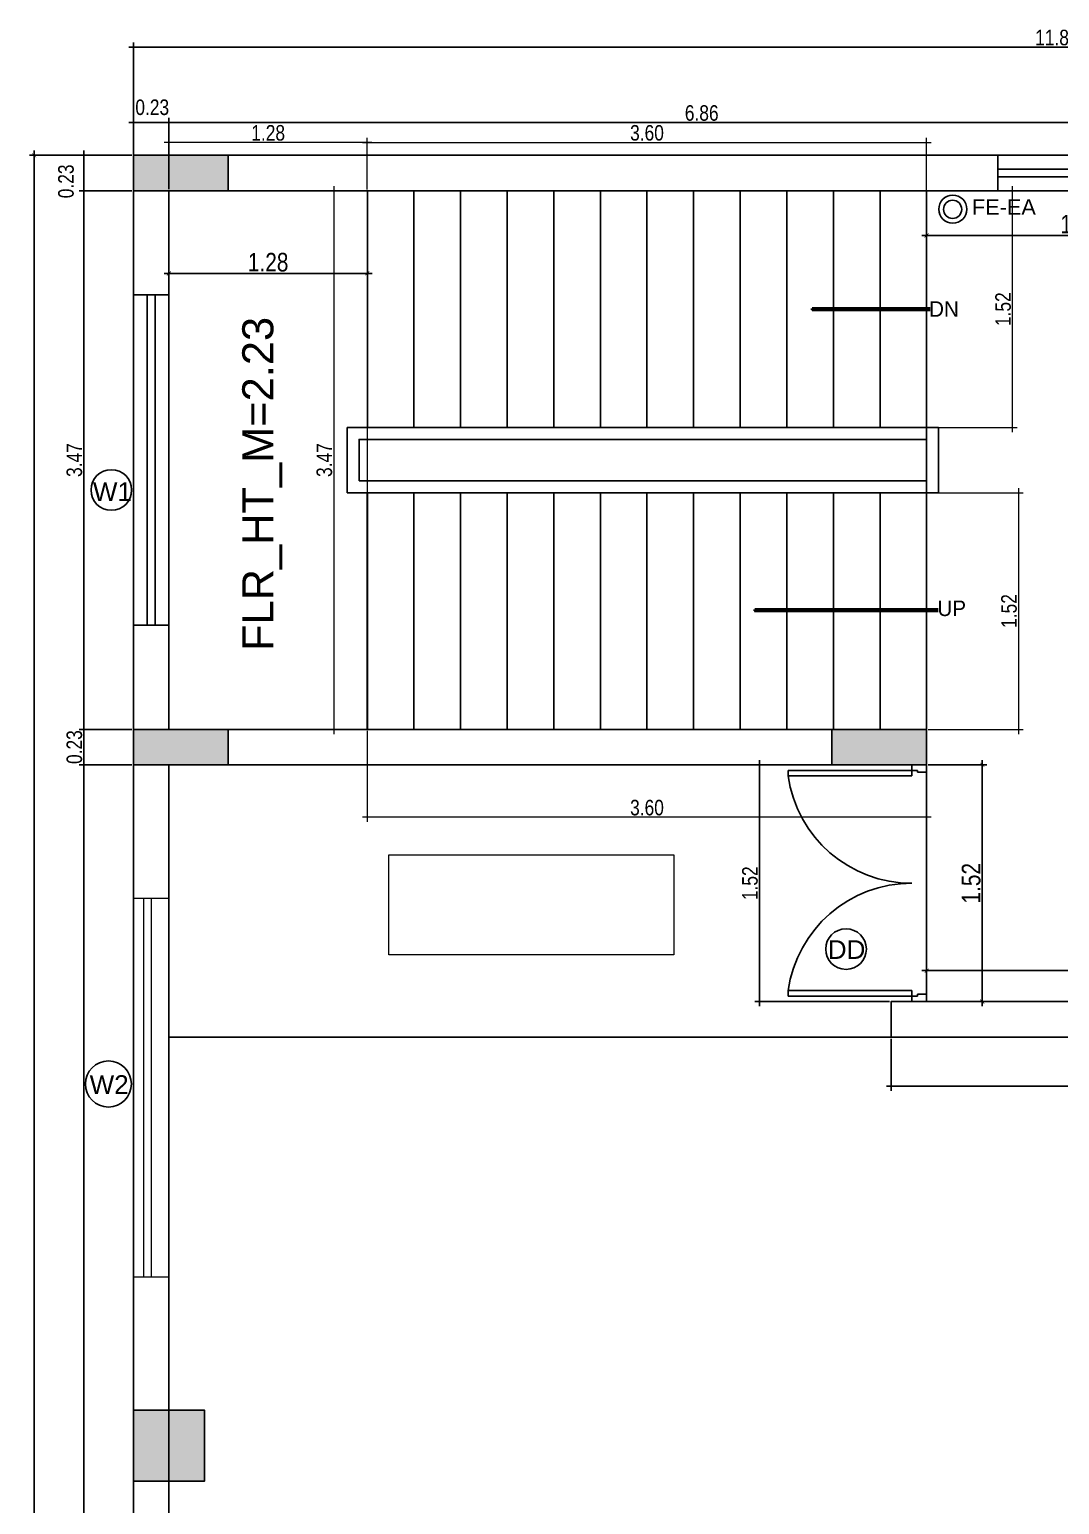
# Model space of a CAD drawing. Header units: metres. Extents: x 13627 to 13863, y 9458 to 9526.
# Drawn here: x 13835.7 to 13842.33, y 9488 to 9497.5 of the extents above; entities that cross this region are included whole.
import ezdxf
from ezdxf.enums import TextEntityAlignment as Align

# ---------------------------------------------------------------- set-up
doc = ezdxf.new("R2010")
doc.units = ezdxf.units.M
doc.header["$LTSCALE"] = 150
doc.header["$PDMODE"] = 35
doc.linetypes.add('HIDDEN', pattern=[0.375, 0.25, -0.125])
doc.layers.get('0').update_dxf_attribs({"linetype": 'CONTINUOUS'})
doc.layers.get('DEFPOINTS').update_dxf_attribs({"color": 1, "linetype": 'CONTINUOUS'})
for name, color, linetype, lineweight in [('AR_WALL', 7, 'CONTINUOUS', 40), ('BLK_1_FLR_2_DRINKING_WATER', 7, 'CONTINUOUS', 5), ('BLK_1_FLR_2_STAIR_1_FLIGHT_1', 7, 'CONTINUOUS', 0), ('BLK_1_FLR_2_STAIR_1_FLIGHT_2', 7, 'CONTINUOUS', 0), ('BLK_1_FLR_2_STAIR_1_LANDING_1', 7, 'CONTINUOUS', 0)]:
    doc.layers.add(name, color=color, linetype=linetype, lineweight=lineweight)
doc.layers.add('BLK_1_FLR_2_BLT_UP_AREA', color=1, linetype='CONTINUOUS', plot=False)
for name, color, linetype in [('BLK_1_FLR_2_CARPET_AREA', 32, 'CONTINUOUS'), ('BLK_1_FLR_2_EXIT_WIDTH_DOOR', 2, 'CONTINUOUS'), ('BLK_1_FLR_2_REGULAR_ROOM_1', 2, 'CONTINUOUS'), ('BLK_1_FLR_2_ROOF_AREA', 54, 'CONTINUOUS'), ('BLK_1_FLR_2_STAIR_1', 1, 'CONTINUOUS'), ('BLK_1_LVL_2_BLDG_FOOT_PRINT', 1, 'CONTINUOUS'), ('DIM', 7, 'CONTINUOUS'), ('DOOR', 1, 'CONTINUOUS'), ('WALL', 7, 'CONTINUOUS')]:
    doc.layers.add(name, color=color, linetype=linetype)
doc.styles.add('23', font='sanss___.ttf', dxfattribs={"width": 0.95})
doc.styles.add('Arial', font='arial.ttf', dxfattribs={"width": 0.8})
doc.styles.add('Int gokilan', font='arial.ttf', dxfattribs={"height": 12})
doc.styles.add('ROMANS', font='sanss___.ttf', dxfattribs={"width": 0.95})
doc.styles.add('style3', font='arial.ttf', dxfattribs={"width": 0.9})
doc.dimstyles.new('Copy of vi', dxfattribs={"dimscale": 0, "dimtxt": 12, "dimasz": 1, "dimexe": 0.1875, "dimexo": 0.0625, "dimgap": 1, "dimtad": 1, "dimdec": 1, "dimrnd": 0.5, "dimzin": 3, "dimdsep": 46, "dimlunit": 4, "dimtxsty": 'ROMANS', "dimblk1": 'ARR', "dimblk2": 'ARR', "dimsah": 1, "dimcen": 0.0625, "dimdle": 5.5, "dimse1": 1, "dimse2": 1, "dimclrd": 11, "dimclre": 9, "dimclrt": 2, "dimadec": 0, "dimazin": 0, "dimtfac": 0.6, "dimtdec": 1, "dimtmove": 2, "dimatfit": 3, "dimldrblk": 'A', "dimfxl": 0, "dimtolj": 1, "dimtzin": 2, "dimarcsym": 0})
doc.dimstyles.get("Standard").update_dxf_attribs({"dimtxt": 0.1, "dimasz": 0.1, "dimexe": 0.03, "dimexo": 0.01, "dimgap": 0.01, "dimtad": 1, "dimzin": 3, "dimdsep": 46, "dimtxsty": 'Arial', "dimblk": 'ARCHTICK', "dimcen": 0.0625, "dimdle": 0.03, "dimclrd": 256, "dimclre": 9, "dimclrt": 256, "dimadec": 0, "dimazin": 0, "dimtfac": 0.6, "dimtofl": 0, "dimtmove": 1, "dimatfit": 3, "dimldrblk": 'OPEN90', "dimfxl": 0, "dimtolj": 1, "dimtzin": 0, "dimlwd": -1, "dimlwe": -1, "dimarcsym": 0})

# ---------------------------------------------------------------- blocks, each defined once
blk = doc.blocks.new('A')
at = {"layer": 'DIM', "color": 9, "linetype": 'ByBlock'}
for p, q in [((-0.128, 0), (0.128, 0)), ((-0.076, -0.076), (0.076, 0.076)), ((0, 0.128), (0, -0.128))]:
    blk.add_line(p, q, dxfattribs=at)
blk = doc.blocks.new('ARROW')
at = {"layer": 'WALL'}
blk.add_blockref('A', (0, 0), dxfattribs=at)
blk = doc.blocks.new('ARR')
at = {"layer": 'DIM'}
blk.add_blockref('ARROW', (0, 0), dxfattribs=at)
blk = doc.blocks.new('_ArchTick')
at = {"color": 0, "linetype": 'ByBlock', "const_width": 0.00381}
blk.add_lwpolyline([(-0.0127, -0.0127), (0.0127, 0.0127)], dxfattribs=at)
blk = doc.blocks.new('*D269')
at = {"color": 9}
for p, q in [((141.9899, 24.4499), (141.9899, 24.7003)), ((143.2667, 24.4499), (143.2667, 24.7003))]:
    blk.add_line(p, q, dxfattribs=at)
blk.add_line((143.2967, 24.6703), (141.9599, 24.6703))
at = {"layer": 'DEFPOINTS', "color": 0}
for p in [(141.9899, 24.6703), (141.9899, 24.4399), (143.2667, 24.4399)]:
    blk.add_point(p, dxfattribs=at)
at = {"rotation": 180}
blk.add_blockref('_ArchTick', (141.9899, 24.6703), dxfattribs=at)
blk.add_blockref('_ArchTick', (143.2667, 24.6703))
at = {"insert": (142.6283, 24.7416), "char_height": 0.12, "attachment_point": 5, "style": 'Arial'}
blk.add_mtext('\\A1;1.28', dxfattribs=at)
blk = doc.blocks.new('_Open90')
at = {"layer": 'AR_WALL', "color": 0, "lineweight": -2}
for p, q in [((0, 0), (-0.0254, 0)), ((-0.0127, 0.0127), (0, 0)), ((0, 0), (-0.0127, -0.0127))]:
    blk.add_line(p, q, dxfattribs=at)
blk = doc.blocks.new('A$C1378589D')
at = {"layer": 'DOOR', "color": 40}
for p, q in [((0.0354, 0.0943), (0.0354, 0.8917)), ((0.0707, 0.8917), (0.0354, 0.8917)), ((0.0708, 0.0943), (0.0707, 0.8917)), ((1.4532, 0.0943), (1.4533, 0.8917)), ((1.4533, 0.8917), (1.4886, 0.8917)), ((1.4886, 0.0943), (1.4886, 0.8917)), ((0.0354, 0.0943), (0.0708, 0.0943)), ((1.4886, 0.0943), (1.4532, 0.0943))]:
    blk.add_line(p, q, dxfattribs=at)
at = {"layer": 'DOOR', "color": 230}
for p, q in [((0.0354, 0.0943), (0, 0.0943)), ((0, 0), (0, 0.0943)), ((0, 0), (0.0472, 0)), ((0.0354, 0.059), (0.0354, 0.0943)), ((0.0472, 0.059), (0.0354, 0.059)), ((0.0472, 0), (0.0472, 0.059)), ((1.4768, 0.059), (1.4886, 0.059)), ((1.4768, 0), (1.4768, 0.059)), ((1.524, 0), (1.4768, 0)), ((1.4886, 0.0943), (1.524, 0.0943)), ((1.4886, 0.059), (1.4886, 0.0943)), ((1.524, 0), (1.524, 0.0943))]:
    blk.add_line(p, q, dxfattribs=at)
at = {"layer": 'DOOR', "color": 145}
for centre, start, end in [((-0.0405, 0.0969), 359.81437, 82.03316), ((1.5645, 0.0969), 97.96684, 180.18563)]:
    blk.add_arc(centre, 0.8025, start, end, dxfattribs=at)
blk = doc.blocks.new('*D270')
blk.add_line((153.6785, 26.1269), (141.7313, 26.1269))
at = {"color": 9}
for p, q in [((141.7613, 25.4405), (141.7613, 26.1569)), ((153.6485, 25.4405), (153.6485, 26.1569))]:
    blk.add_line(p, q, dxfattribs=at)
at = {"layer": 'DEFPOINTS', "color": 0}
for p in [(141.7613, 26.1269), (141.7613, 25.4305), (153.6485, 25.4305)]:
    blk.add_point(p, dxfattribs=at)
at = {"xscale": 0.1, "yscale": 0.1, "zscale": 0.1}
for p, rotation in [((141.7613, 26.1269), 179.9999999999736), ((153.6485, 26.1269), 359.9999999999737)]:
    blk.add_blockref('_ArchTick', p, dxfattribs=dict(at, rotation=rotation))
at = {"insert": (147.7049, 26.1879), "char_height": 0.1, "attachment_point": 5, "style": 'Arial'}
blk.add_mtext('\\A1;11.89', dxfattribs=at)
blk = doc.blocks.new('*D272')
blk.add_line((141.1222, 25.4605), (141.1222, 5.8171))
at = {"color": 9}
for p, q in [((141.7513, 25.4305), (141.0922, 25.4305)), ((141.7513, 5.8471), (141.0922, 5.8471))]:
    blk.add_line(p, q, dxfattribs=at)
at = {"layer": 'DEFPOINTS', "color": 0}
for p in [(141.7613, 25.4305), (141.1222, 5.8471), (141.7613, 5.8471)]:
    blk.add_point(p, dxfattribs=at)
for p, rotation in [((141.1222, 25.4305), 90), ((141.1222, 5.8471), 270)]:
    blk.add_blockref('_ArchTick', p, dxfattribs=dict(rotation=rotation))
at = {"insert": (141.0611, 15.6388), "char_height": 0.1, "attachment_point": 5, "rotation": 90, "style": 'Arial'}
blk.add_mtext('\\A1;19.58', dxfattribs=at)
blk = doc.blocks.new('*D278')
blk.add_line((150.7829, 20.1822), (146.8367, 20.1822))
at = {"color": 9}
for p, q in [((146.8667, 19.9929), (146.8667, 20.2122)), ((150.7529, 19.9929), (150.7529, 20.2122))]:
    blk.add_line(p, q, dxfattribs=at)
at = {"layer": 'DEFPOINTS', "color": 0}
for p in [(146.8667, 20.1822), (146.8667, 19.9829), (150.7529, 19.9829)]:
    blk.add_point(p, dxfattribs=at)
at = {"rotation": 180}
blk.add_blockref('_ArchTick', (146.8667, 20.1822), dxfattribs=at)
blk.add_blockref('_ArchTick', (150.7529, 20.1822))
at = {"insert": (148.8098, 20.2535), "char_height": 0.12, "attachment_point": 5, "style": 'Arial'}
blk.add_mtext('\\A1;3.89', dxfattribs=at)
blk = doc.blocks.new('*D279')
at = {"color": 9}
for p, q in [((146.8767, 21.5069), (147.255, 21.5069)), ((146.8767, 19.9829), (147.255, 19.9829))]:
    blk.add_line(p, q, dxfattribs=at)
blk.add_line((147.225, 21.5369), (147.225, 19.9529))
at = {"layer": 'DEFPOINTS', "color": 0}
for p in [(146.8667, 21.5069), (146.8667, 19.9829), (147.225, 19.9829)]:
    blk.add_point(p, dxfattribs=at)
for p, rotation in [((147.225, 21.5069), 90), ((147.225, 19.9829), 270)]:
    blk.add_blockref('_ArchTick', p, dxfattribs=dict(rotation=rotation))
at = {"insert": (147.1537, 20.7449), "char_height": 0.12, "attachment_point": 5, "rotation": 90, "style": 'Arial'}
blk.add_mtext('\\A1;1.52', dxfattribs=at)
blk = doc.blocks.new('*D280')
at = {"color": 9}
for p, q in [((146.8667, 25.1919), (146.8667, 24.885)), ((148.8479, 25.1919), (148.8479, 24.885))]:
    blk.add_line(p, q, dxfattribs=at)
blk.add_line((146.8367, 24.915), (148.8779, 24.915))
at = {"layer": 'DEFPOINTS', "color": 0}
for p in [(146.8667, 25.2019), (148.8479, 25.2019), (148.8479, 24.915)]:
    blk.add_point(p, dxfattribs=at)
at = {"rotation": 180}
blk.add_blockref('_ArchTick', (146.8667, 24.915), dxfattribs=at)
blk.add_blockref('_ArchTick', (148.8479, 24.915))
at = {"insert": (147.8573, 24.9863), "char_height": 0.12, "attachment_point": 5, "style": 'Arial'}
blk.add_mtext('\\A1;1.98', dxfattribs=at)
blk = doc.blocks.new('*D281')
blk.add_line((142.0199, 25.6411), (141.7313, 25.6411))
at = {"color": 9}
for p, q in [((141.7613, 25.2119), (141.7613, 25.6711)), ((141.9899, 25.2119), (141.9899, 25.6711))]:
    blk.add_line(p, q, dxfattribs=at)
at = {"layer": 'DEFPOINTS', "color": 0}
for p in [(141.7613, 25.6411), (141.7613, 25.2019), (141.9899, 25.2019)]:
    blk.add_point(p, dxfattribs=at)
at = {"xscale": 0.1, "yscale": 0.1, "zscale": 0.1, "rotation": 180}
blk.add_blockref('_ArchTick', (141.7613, 25.6411), dxfattribs=at)
at = {"xscale": 0.1, "yscale": 0.1, "zscale": 0.1}
blk.add_blockref('_ArchTick', (141.9899, 25.6411), dxfattribs=at)
at = {"insert": (141.8821, 25.739), "char_height": 0.1, "attachment_point": 5, "style": 'Arial'}
blk.add_mtext('\\A1;0.23', dxfattribs=at)
blk = doc.blocks.new('*D282')
blk.add_line((141.9599, 25.6411), (148.8779, 25.6411))
at = {"color": 9}
for p, q in [((141.9899, 25.2119), (141.9899, 25.6711)), ((148.8479, 25.2119), (148.8479, 25.6711))]:
    blk.add_line(p, q, dxfattribs=at)
at = {"layer": 'DEFPOINTS', "color": 0}
for p in [(148.8479, 25.6411), (141.9899, 25.2019), (148.8479, 25.2019)]:
    blk.add_point(p, dxfattribs=at)
at = {"xscale": 0.1, "yscale": 0.1, "zscale": 0.1, "rotation": 180}
blk.add_blockref('_ArchTick', (141.9899, 25.6411), dxfattribs=at)
at = {"xscale": 0.1, "yscale": 0.1, "zscale": 0.1}
blk.add_blockref('_ArchTick', (148.8479, 25.6411), dxfattribs=at)
at = {"insert": (145.4189, 25.7021), "char_height": 0.1, "attachment_point": 5, "style": 'Arial'}
blk.add_mtext('\\A1;6.86', dxfattribs=at)
blk = doc.blocks.new('*D290')
blk.add_line((141.4423, 25.1719), (141.4423, 25.4605))
at = {"color": 9}
for p, q in [((141.7513, 25.4305), (141.4123, 25.4305)), ((141.7513, 25.2019), (141.4123, 25.2019))]:
    blk.add_line(p, q, dxfattribs=at)
at = {"layer": 'DEFPOINTS', "color": 0}
for p in [(141.4423, 25.4305), (141.7613, 25.4305), (141.7613, 25.2019)]:
    blk.add_point(p, dxfattribs=at)
at = {"xscale": 0.1, "yscale": 0.1, "zscale": 0.1}
for p, rotation in [((141.4423, 25.4305), 90), ((141.4423, 25.2019), 270)]:
    blk.add_blockref('_ArchTick', p, dxfattribs=dict(at, rotation=rotation))
at = {"insert": (141.3273, 25.2627), "char_height": 0.1, "attachment_point": 5, "rotation": 90, "style": 'Arial'}
blk.add_mtext('\\A1;0.23', dxfattribs=at)
blk = doc.blocks.new('*D291')
at = {"color": 9}
for p, q in [((141.7513, 25.2019), (141.4123, 25.2019)), ((141.7513, 21.7355), (141.4123, 21.7355))]:
    blk.add_line(p, q, dxfattribs=at)
blk.add_line((141.4423, 25.2319), (141.4423, 21.7055))
at = {"layer": 'DEFPOINTS', "color": 0}
for p in [(141.7613, 25.2019), (141.4423, 21.7355), (141.7613, 21.7355)]:
    blk.add_point(p, dxfattribs=at)
at = {"xscale": 0.1, "yscale": 0.1, "zscale": 0.1}
for p, rotation in [((141.4423, 25.2019), 90), ((141.4423, 21.7355), 270)]:
    blk.add_blockref('_ArchTick', p, dxfattribs=dict(at, rotation=rotation))
at = {"insert": (141.3812, 23.4687), "char_height": 0.1, "attachment_point": 5, "rotation": 90, "style": 'Arial'}
blk.add_mtext('\\A1;3.47', dxfattribs=at)
blk = doc.blocks.new('*D292')
blk.add_line((141.4423, 21.4769), (141.4423, 21.7655))
at = {"color": 9}
for p, q in [((141.7413, 21.7355), (141.4123, 21.7355)), ((141.7513, 21.5069), (141.4123, 21.5069))]:
    blk.add_line(p, q, dxfattribs=at)
at = {"layer": 'DEFPOINTS', "color": 0}
for p in [(141.4423, 21.7355), (141.7513, 21.7355), (141.7613, 21.5069)]:
    blk.add_point(p, dxfattribs=at)
at = {"xscale": 0.1, "yscale": 0.1, "zscale": 0.1}
for p, rotation in [((141.4423, 21.7355), 90), ((141.4423, 21.5069), 270)]:
    blk.add_blockref('_ArchTick', p, dxfattribs=dict(at, rotation=rotation))
at = {"insert": (141.3812, 21.6212), "char_height": 0.1, "attachment_point": 5, "rotation": 90, "style": 'Arial'}
blk.add_mtext('\\A1;0.23', dxfattribs=at)
blk = doc.blocks.new('*D293')
at = {"color": 9}
for p, q in [((141.7413, 21.5069), (141.4123, 21.5069)), ((142.2085, 6.0757), (141.4123, 6.0757))]:
    blk.add_line(p, q, dxfattribs=at)
blk.add_line((141.4423, 21.5369), (141.4423, 6.0457))
at = {"layer": 'DEFPOINTS', "color": 0}
for p in [(141.7513, 21.5069), (141.4423, 6.0757), (142.2185, 6.0757)]:
    blk.add_point(p, dxfattribs=at)
at = {"xscale": 0.1, "yscale": 0.1, "zscale": 0.1}
for p, rotation in [((141.4423, 21.5069), 90), ((141.4423, 6.0757), 270)]:
    blk.add_blockref('_ArchTick', p, dxfattribs=dict(at, rotation=rotation))
at = {"insert": (141.3812, 13.7913), "char_height": 0.1, "attachment_point": 5, "rotation": 90, "style": 'Arial'}
blk.add_mtext('\\A1;15.43', dxfattribs=at)
blk = doc.blocks.new('*D306')
at = {"color": 9}
for p, q in [((146.6381, 19.7443), (146.6381, 19.4091)), ((150.7529, 19.681), (150.7529, 19.4091))]:
    blk.add_line(p, q, dxfattribs=at)
blk.add_line((150.7829, 19.4391), (146.6081, 19.4391))
at = {"layer": 'DEFPOINTS', "color": 0}
for p in [(146.6381, 19.7543), (150.7529, 19.691), (146.6381, 19.4391)]:
    blk.add_point(p, dxfattribs=at)
at = {"xscale": 0.1, "yscale": 0.1, "zscale": 0.1, "rotation": 180}
blk.add_blockref('_ArchTick', (146.6381, 19.4391), dxfattribs=at)
at = {"xscale": 0.1, "yscale": 0.1, "zscale": 0.1}
blk.add_blockref('_ArchTick', (150.7529, 19.4391), dxfattribs=at)
at = {"insert": (148.6955, 19.4993), "char_height": 0.1, "attachment_point": 5, "style": 'Arial'}
blk.add_mtext('\\A1;4.11', dxfattribs=at)
blk = doc.blocks.new('*D87')
at = {"layer": 'BLK_1_FLR_2_STAIR_1_LANDING_1'}
blk.add_line((13837.9037, 9496.7709), (13836.567, 9496.7709), dxfattribs=at)
at = {"layer": 'BLK_1_FLR_2_STAIR_1_LANDING_1', "color": 9}
for p, q in [((13836.597, 9496.4696), (13836.597, 9496.8009)), ((13837.8737, 9496.469), (13837.8737, 9496.8009))]:
    blk.add_line(p, q, dxfattribs=at)
at = {"layer": 'DEFPOINTS', "color": 0}
for p in [(13836.597, 9496.7709), (13836.597, 9496.4596), (13837.8737, 9496.459)]:
    blk.add_point(p, dxfattribs=at)
at = {"layer": 'BLK_1_FLR_2_STAIR_1_LANDING_1', "xscale": 0.1, "yscale": 0.1, "zscale": 0.1, "rotation": 180}
blk.add_blockref('_ArchTick', (13836.597, 9496.7709), dxfattribs=at)
at = {"layer": 'BLK_1_FLR_2_STAIR_1_LANDING_1', "xscale": 0.1, "yscale": 0.1, "zscale": 0.1}
blk.add_blockref('_ArchTick', (13837.8737, 9496.7709), dxfattribs=at)
at = {"layer": 'BLK_1_FLR_2_STAIR_1_LANDING_1', "color": 2, "insert": (13837.2354, 9496.832), "char_height": 0.1, "attachment_point": 5, "style": 'Arial'}
blk.add_mtext('\\A1;1.28', dxfattribs=at)
blk = doc.blocks.new('*D88')
at = {"layer": 'BLK_1_FLR_2_STAIR_1_LANDING_1'}
blk.add_line((13837.6585, 9496.4896), (13837.6585, 9492.9631), dxfattribs=at)
at = {"layer": 'BLK_1_FLR_2_STAIR_1_LANDING_1', "color": 9}
for p, q in [((13837.8697, 9496.4596), (13837.6285, 9496.4596)), ((13837.8697, 9492.9931), (13837.6285, 9492.9931))]:
    blk.add_line(p, q, dxfattribs=at)
at = {"layer": 'DEFPOINTS', "color": 0}
for p in [(13837.8797, 9496.4596), (13837.6585, 9492.9931), (13837.8797, 9492.9931)]:
    blk.add_point(p, dxfattribs=at)
at = {"layer": 'BLK_1_FLR_2_STAIR_1_LANDING_1', "xscale": 0.1, "yscale": 0.1, "zscale": 0.1}
for p, rotation in [((13837.6585, 9496.4596), 90), ((13837.6585, 9492.9931), 270)]:
    blk.add_blockref('_ArchTick', p, dxfattribs=dict(at, rotation=rotation))
at = {"layer": 'BLK_1_FLR_2_STAIR_1_LANDING_1', "color": 1, "insert": (13837.5974, 9494.7263), "char_height": 0.1, "attachment_point": 5, "rotation": 90, "style": 'Arial'}
blk.add_mtext('\\A1;3.47', dxfattribs=at)
blk = doc.blocks.new('*D89')
at = {"layer": 'BLK_1_FLR_2_STAIR_1_FLIGHT_1', "color": 9}
for p, q in [((13841.4838, 9494.5165), (13842.0956, 9494.5165)), ((13841.4838, 9492.9931), (13842.0956, 9492.9931))]:
    blk.add_line(p, q, dxfattribs=at)
at = {"layer": 'BLK_1_FLR_2_STAIR_1_FLIGHT_1'}
blk.add_line((13842.0656, 9494.5465), (13842.0656, 9492.9631), dxfattribs=at)
at = {"layer": 'DEFPOINTS', "color": 0}
for p in [(13841.4738, 9494.5165), (13841.4738, 9492.9931), (13842.0656, 9492.9931)]:
    blk.add_point(p, dxfattribs=at)
at = {"layer": 'BLK_1_FLR_2_STAIR_1_FLIGHT_1', "xscale": 0.1, "yscale": 0.1, "zscale": 0.1}
for p, rotation in [((13842.0656, 9494.5165), 90), ((13842.0656, 9492.9931), 270)]:
    blk.add_blockref('_ArchTick', p, dxfattribs=dict(at, rotation=rotation))
at = {"layer": 'BLK_1_FLR_2_STAIR_1_FLIGHT_1', "color": 2, "insert": (13842.0046, 9493.7548), "char_height": 0.1, "attachment_point": 5, "rotation": 90, "style": 'Arial'}
blk.add_mtext('\\A1;1.52', dxfattribs=at)
blk = doc.blocks.new('*D90')
at = {"layer": 'BLK_1_FLR_2_STAIR_1_FLIGHT_2'}
blk.add_line((13842.0274, 9494.9056), (13842.0274, 9496.4896), dxfattribs=at)
at = {"layer": 'BLK_1_FLR_2_STAIR_1_FLIGHT_2', "color": 9}
for p, q in [((13841.4838, 9496.4596), (13842.0574, 9496.4596)), ((13841.4838, 9494.9356), (13842.0574, 9494.9356))]:
    blk.add_line(p, q, dxfattribs=at)
at = {"layer": 'DEFPOINTS', "color": 0}
for p in [(13841.4738, 9496.4596), (13842.0274, 9496.4596), (13841.4738, 9494.9356)]:
    blk.add_point(p, dxfattribs=at)
at = {"layer": 'BLK_1_FLR_2_STAIR_1_FLIGHT_2', "xscale": 0.1, "yscale": 0.1, "zscale": 0.1}
for p, rotation in [((13842.0274, 9496.4596), 90), ((13842.0274, 9494.9356), 270)]:
    blk.add_blockref('_ArchTick', p, dxfattribs=dict(at, rotation=rotation))
at = {"layer": 'BLK_1_FLR_2_STAIR_1_FLIGHT_2', "color": 2, "insert": (13841.9663, 9495.6976), "char_height": 0.1, "attachment_point": 5, "rotation": 90, "style": 'Arial'}
blk.add_mtext('\\A1;1.52', dxfattribs=at)
blk = doc.blocks.new('*D91')
at = {"layer": 'BLK_1_FLR_2_STAIR_1_FLIGHT_2'}
blk.add_line((13837.8437, 9496.7709), (13841.5038, 9496.7709), dxfattribs=at)
at = {"layer": 'BLK_1_FLR_2_STAIR_1_FLIGHT_2', "color": 9}
for p, q in [((13837.8737, 9496.469), (13837.8737, 9496.8009)), ((13841.4738, 9496.4638), (13841.4738, 9496.8009))]:
    blk.add_line(p, q, dxfattribs=at)
at = {"layer": 'DEFPOINTS', "color": 0}
for p in [(13841.4738, 9496.7709), (13837.8737, 9496.459), (13841.4738, 9496.4538)]:
    blk.add_point(p, dxfattribs=at)
at = {"layer": 'BLK_1_FLR_2_STAIR_1_FLIGHT_2', "xscale": 0.1, "yscale": 0.1, "zscale": 0.1, "rotation": 180}
blk.add_blockref('_ArchTick', (13837.8737, 9496.7709), dxfattribs=at)
at = {"layer": 'BLK_1_FLR_2_STAIR_1_FLIGHT_2', "xscale": 0.1, "yscale": 0.1, "zscale": 0.1}
blk.add_blockref('_ArchTick', (13841.4738, 9496.7709), dxfattribs=at)
at = {"layer": 'BLK_1_FLR_2_STAIR_1_FLIGHT_2', "color": 1, "insert": (13839.6738, 9496.832), "char_height": 0.1, "attachment_point": 5, "style": 'Arial'}
blk.add_mtext('\\A1;3.60', dxfattribs=at)
blk = doc.blocks.new('*D92')
at = {"layer": 'BLK_1_FLR_2_STAIR_1_FLIGHT_1', "color": 9}
for p, q in [((13837.8737, 9492.9831), (13837.8737, 9492.3978)), ((13841.4738, 9492.9831), (13841.4738, 9492.3978))]:
    blk.add_line(p, q, dxfattribs=at)
at = {"layer": 'BLK_1_FLR_2_STAIR_1_FLIGHT_1'}
blk.add_line((13841.5038, 9492.4278), (13837.8437, 9492.4278), dxfattribs=at)
at = {"layer": 'DEFPOINTS', "color": 0}
for p in [(13837.8737, 9492.9931), (13841.4738, 9492.9931), (13837.8737, 9492.4278)]:
    blk.add_point(p, dxfattribs=at)
at = {"layer": 'BLK_1_FLR_2_STAIR_1_FLIGHT_1', "xscale": 0.1, "yscale": 0.1, "zscale": 0.1, "rotation": 180}
blk.add_blockref('_ArchTick', (13837.8737, 9492.4278), dxfattribs=at)
at = {"layer": 'BLK_1_FLR_2_STAIR_1_FLIGHT_1', "xscale": 0.1, "yscale": 0.1, "zscale": 0.1}
blk.add_blockref('_ArchTick', (13841.4738, 9492.4278), dxfattribs=at)
at = {"layer": 'BLK_1_FLR_2_STAIR_1_FLIGHT_1', "color": 1, "insert": (13839.6738, 9492.4889), "char_height": 0.1, "attachment_point": 5, "style": 'Arial'}
blk.add_mtext('\\A1;3.60', dxfattribs=at)
blk = doc.blocks.new('*D96')
at = {"layer": 'BLK_1_FLR_2_EXIT_WIDTH_DOOR'}
blk.add_line((13840.398, 9491.2105), (13840.398, 9492.7945), dxfattribs=at)
at = {"layer": 'BLK_1_FLR_2_EXIT_WIDTH_DOOR', "color": 9}
for p, q in [((13841.2351, 9492.7645), (13840.368, 9492.7645)), ((13841.2351, 9491.2405), (13840.368, 9491.2405))]:
    blk.add_line(p, q, dxfattribs=at)
at = {"layer": 'DEFPOINTS', "color": 0}
for p in [(13840.398, 9492.7645), (13841.2451, 9492.7645), (13841.2451, 9491.2405)]:
    blk.add_point(p, dxfattribs=at)
at = {"layer": 'BLK_1_FLR_2_EXIT_WIDTH_DOOR', "xscale": 0.1, "yscale": 0.1, "zscale": 0.1}
for p, rotation in [((13840.398, 9492.7645), 90), ((13840.398, 9491.2405), 270)]:
    blk.add_blockref('_ArchTick', p, dxfattribs=dict(at, rotation=rotation))
at = {"layer": 'BLK_1_FLR_2_EXIT_WIDTH_DOOR', "insert": (13840.337, 9492.0025), "char_height": 0.1, "attachment_point": 5, "rotation": 90, "style": 'Arial'}
blk.add_mtext('\\A1;1.52', dxfattribs=at)
blk = doc.blocks.new('ff')
for points in [[(142.3709, 25.4305), (142.3709, 25.2019), (141.7613, 25.2019), (141.7613, 25.4305)], [(142.3709, 21.7355), (142.3709, 21.5069), (141.7613, 21.5069), (141.7613, 21.7355)], [(146.8667, 21.5069), (146.8667, 21.7355), (146.2571, 21.7355), (146.2571, 21.5069)], [(141.7613, 16.8961), (142.2185, 16.8961), (142.2185, 17.3533), (141.7613, 17.3533)]]:
    blk.add_hatch(color=256).paths.add_polyline_path(points)
for p, q in [((141.7613, 24.5323), (141.7613, 25.4305)), ((147.3239, 25.4305), (141.7613, 25.4305)), ((151.0767, 25.4305), (144.7931, 25.4305)), ((147.3239, 25.2019), (147.3239, 25.4305)), ((141.9899, 24.5323), (141.9899, 25.2019)), ((141.9899, 25.2019), (147.3239, 25.2019)), ((141.9899, 24.5323), (141.7613, 24.5323)), ((141.7613, 22.4051), (141.7613, 5.8471)), ((141.9899, 22.4051), (141.7613, 22.4051)), ((141.9899, 21.7355), (141.9899, 22.4051)), ((141.9899, 21.7355), (146.8667, 21.7355)), ((146.8667, 21.7355), (146.8667, 21.5069)), ((141.9899, 21.5069), (141.9899, 5.8471)), ((141.9899, 21.5069), (146.8667, 21.5069)), ((146.6381, 19.9829), (146.6381, 19.7543)), ((146.6381, 19.9829), (150.7529, 19.9829)), ((146.6381, 19.7543), (150.9815, 19.7543))]:
    blk.add_line(p, q)
at = {"ltscale": 0.25}
for p, q in [((147.3239, 25.4305), (148.8479, 25.4305)), ((147.3239, 25.3416), (148.8479, 25.3416)), ((147.3239, 25.2908), (148.8479, 25.2908)), ((143.2667, 23.6779), (143.2667, 25.2013)), ((143.5667, 23.6779), (143.5667, 25.2013)), ((143.8667, 23.6779), (143.8667, 25.2013)), ((144.1667, 23.6779), (144.1667, 25.2013)), ((144.4667, 23.6779), (144.4667, 25.2013)), ((144.7667, 23.6779), (144.7667, 25.2013)), ((145.0667, 23.6779), (145.0667, 25.2013)), ((145.3667, 23.6779), (145.3667, 25.2013)), ((145.6667, 23.6779), (145.6667, 25.2013)), ((145.9667, 23.6779), (145.9667, 25.2013)), ((146.2667, 23.6779), (146.2667, 25.2013)), ((146.5667, 23.6779), (146.5667, 25.2013)), ((146.5667, 23.6779), (146.5667, 25.2013)), ((146.8667, 23.6779), (146.8667, 25.2013)), ((147.3239, 25.2019), (148.8479, 25.2019)), ((141.7613, 24.5323), (141.7613, 22.4051)), ((141.8502, 24.5323), (141.8502, 22.4051)), ((141.901, 24.5323), (141.901, 22.4051)), ((141.9899, 24.5323), (141.9899, 22.4051)), ((143.2667, 23.2588), (143.2667, 21.7355)), ((143.5667, 23.2588), (143.5667, 21.7355)), ((143.8667, 23.2588), (143.8667, 21.7355)), ((144.1667, 23.2588), (144.1667, 21.7355)), ((144.4667, 23.2588), (144.4667, 21.7355)), ((144.7667, 23.2588), (144.7667, 21.7355)), ((145.0667, 23.2588), (145.0667, 21.7355)), ((145.3667, 23.2588), (145.3667, 21.7355)), ((145.6667, 23.2588), (145.6667, 21.7355)), ((145.9667, 23.2588), (145.9667, 21.7355)), ((146.2667, 23.2588), (146.2667, 21.7355)), ((146.5667, 23.2588), (146.5667, 21.7355)), ((146.5667, 23.2588), (146.5667, 21.7355)), ((146.8667, 23.2588), (146.8667, 21.7355))]:
    blk.add_line(p, q, dxfattribs=at)
at = {"linetype": 'HIDDEN', "ltscale": 15}
blk.add_line((146.8667, 19.9829), (146.8667, 21.5069), dxfattribs=at)
at = {"linetype": 'Continuous', "lineweight": 20}
for p, q in [((141.7613, 20.6497), (141.9899, 20.6497)), ((141.8256, 20.6497), (141.8256, 18.2105)), ((141.8762, 20.6497), (141.8762, 18.2105)), ((141.7613, 18.2105), (141.9899, 18.2105))]:
    blk.add_line(p, q, dxfattribs=at)
for points in [[(142.3709, 25.4305), (142.3709, 25.2019), (141.7613, 25.2019), (141.7613, 25.4305)], [(142.3709, 21.7355), (142.3709, 21.5069), (141.7613, 21.5069), (141.7613, 21.7355)], [(146.8667, 21.5069), (146.8667, 21.7355), (146.2571, 21.7355), (146.2571, 21.5069)], [(141.7613, 16.8961), (142.2185, 16.8961), (142.2185, 17.3533), (141.7613, 17.3533)]]:
    blk.add_lwpolyline(points, close=True)
at = {"ltscale": 0.25}
blk.add_lwpolyline([(143.1377, 23.2588), (143.1377, 23.6779), (146.9429, 23.6779), (146.9429, 23.2588), (143.1377, 23.2588)], close=True, dxfattribs=at)
blk.add_lwpolyline([(143.2139, 23.335), (143.2139, 23.6017), (146.8667, 23.6017), (146.8667, 23.335), (143.2139, 23.335)], dxfattribs=at)
for centre, radius in [((141.6189, 23.2761), 0.1308), ((146.3478, 20.3212), 0.1308), ((141.6, 19.4527), 0.1483)]:
    blk.add_circle(centre, radius)
at = {"rotation": 90}
blk.add_blockref('A$C1378589D', (146.8667, 19.9829), dxfattribs=at)
at = {"lineweight": -3, "style": '23', "width": 0.95}
for s, p in [('DN', (146.8824, 24.3912)), ('UP', (146.936, 22.4647))]:
    blk.add_text(s, height=0.1, dxfattribs=at).set_placement(p)
at = {"style": 'Int gokilan'}
for s, p in [('W1', (141.5003, 23.2057)), ('DD', (146.2304, 20.258)), ('W2', (141.4792, 19.3892))]:
    blk.add_text(s, height=0.12, dxfattribs=at).set_placement(p)
dim = blk.add_aligned_dim(p1=(153.6485, 25.4305), p2=(141.7613, 25.4305), distance=-0.6963, dimstyle='Standard')
dim.commit()
dim.dimension.update_dxf_attribs({"geometry": '*D270', "text_midpoint": (147.7049, 26.1879)})
dim = blk.add_linear_dim(base=(141.7613, 25.6411), p1=(141.9899, 25.2019), p2=(141.7613, 25.2019), dimstyle='Standard', override={"dimtxt": 0.1, "dimtmove": 1})
dim.commit()
dim.dimension.update_dxf_attribs({"geometry": '*D281', "text_midpoint": (141.8821, 25.6779), "dimtype": 160})
for base, p1, p2, override, picture, middle in [((148.8479, 25.6411), (141.9899, 25.2019), (148.8479, 25.2019), {"dimtxt": 0.1, "dimtmove": 1}, '*D282', (145.4189, 25.7021)), ((148.8479, 24.915), (146.8667, 25.2019), (148.8479, 25.2019), {"dimtxt": 0.12, "dimasz": 1}, '*D280', (147.8573, 24.9863)), ((141.9899, 24.6703), (143.2667, 24.4399), (141.9899, 24.4399), {"dimtxt": 0.12, "dimasz": 1}, '*D269', (142.6283, 24.7416)), ((146.8667, 20.1822), (150.7529, 19.9829), (146.8667, 19.9829), {"dimtxt": 0.12, "dimasz": 1}, '*D278', (148.8098, 20.2535))]:
    dim = blk.add_linear_dim(base=base, p1=p1, p2=p2, dimstyle='Standard', override=override)
    dim.commit()
    dim.dimension.update_dxf_attribs({"geometry": picture, "text_midpoint": middle})
for base, p1, p2, override, picture, middle in [((141.1222, 5.8471), (141.7613, 25.4305), (141.7613, 5.8471), {"dimasz": 1}, '*D272', (141.0611, 15.6388)), ((147.225, 19.9829), (146.8667, 21.5069), (146.8667, 19.9829), {"dimtxt": 0.12, "dimasz": 1}, '*D279', (147.1537, 20.7449))]:
    dim = blk.add_linear_dim(base=base, p1=p1, p2=p2, angle=90, dimstyle='Standard', override=override)
    dim.commit()
    dim.dimension.update_dxf_attribs({"geometry": picture, "text_midpoint": middle})
dim = blk.add_linear_dim(base=(141.4423, 25.4305), p1=(141.7613, 25.2019), p2=(141.7613, 25.4305), angle=90, dimstyle='Standard')
dim.commit()
dim.dimension.update_dxf_attribs({"geometry": '*D290', "text_midpoint": (141.3884, 25.2627), "dimtype": 160})
at = {"color": 2}
for base, p1, p2, picture, middle in [((141.4423, 21.7355), (141.7613, 25.2019), (141.7613, 21.7355), '*D291', (141.3812, 23.4687)), ((141.4423, 21.7355), (141.7613, 21.5069), (141.7513, 21.7355), '*D292', (141.3812, 21.6212)), ((141.4423, 6.0757), (141.7513, 21.5069), (142.2185, 6.0757), '*D293', (141.3812, 13.7913))]:
    dim = blk.add_linear_dim(base=base, p1=p1, p2=p2, angle=90, dimstyle='Standard', dxfattribs=at)
    dim.commit()
    dim.dimension.update_dxf_attribs({"geometry": picture, "text_midpoint": middle})
dim = blk.add_linear_dim(base=(146.6381, 19.4391), p1=(150.7529, 19.691), p2=(146.6381, 19.7543), dimstyle='Standard', dxfattribs=at)
dim.commit()
dim.dimension.update_dxf_attribs({"geometry": '*D306', "text_midpoint": (148.6955, 19.4993)})
at = {"lineweight": -3, "ltscale": 0.5}
for points in [[(146.1344, 24.4391), (146.8894, 24.4391)], [(145.7651, 22.5024), (146.9405, 22.5024)]]:
    blk.add_leader(points, dimstyle='Copy of vi', override={"dimscale": 1, "dimasz": 0.1, "dimtad": 0, "dimclrd": 256, "dimlwd": 65535}, dxfattribs=at)

msp = doc.modelspace()

# ---------------------------------------------------------------- linework, layer by layer
for centre, radius in [((13841.6422, 9496.3413), 0.0903), ((13841.6409, 9496.3402), 0.0585)]:
    msp.add_circle(centre, radius)
at = {"layer": 'BLK_1_FLR_2_BLT_UP_AREA', "color": 13}
msp.add_lwpolyline([(13836.3683, 9496.6882), (13848.2555, 9496.6882), (13848.2555, 9477.1048), (13836.3683, 9477.1048)], close=True, dxfattribs=at)
at = {"layer": 'BLK_1_FLR_2_CARPET_AREA', "color": 32}
for points in [[(13836.5969, 9483.1246), (13836.5969, 9488.1538), (13836.8255, 9488.1538), (13836.8255, 9488.611), (13836.5969, 9488.611), (13836.5969, 9492.7645), (13841.4732, 9492.7645), (13841.4738, 9496.4596), (13843.4549, 9496.4596)], [(13845.3599, 9491.2405), (13841.2451, 9491.2405), (13841.2451, 9491.0119), (13845.5885, 9491.0119)]]:
    msp.add_lwpolyline(points, dxfattribs=at)
at = {"layer": 'BLK_1_FLR_2_DRINKING_WATER'}
msp.add_lwpolyline([(13838.0119, 9491.5421), (13838.0119, 9492.1851), (13839.8475, 9492.1851), (13839.8475, 9491.5421)], close=True, dxfattribs=at)
at = {"layer": 'BLK_1_FLR_2_REGULAR_ROOM_1', "color": 2}
msp.add_lwpolyline([(13848.0269, 9491.0119), (13836.5969, 9491.0119), (13836.5969, 9477.3334), (13848.0269, 9477.3334)], close=True, dxfattribs=at)
at = {"layer": 'BLK_1_FLR_2_ROOF_AREA'}
msp.add_lwpolyline([(13848.2555, 9496.6882), (13836.3683, 9496.6882), (13836.3683, 9477.1048), (13848.2555, 9477.1048), (13848.2555, 9496.6882)], close=True, dxfattribs=at)
at = {"layer": 'BLK_1_FLR_2_STAIR_1'}
msp.add_lwpolyline([(13841.4737, 9496.4596), (13836.5969, 9496.4596), (13836.5969, 9492.9931), (13841.4737, 9492.9931)], close=True, dxfattribs=at)
at = {"layer": 'BLK_1_FLR_2_STAIR_1_FLIGHT_1'}
for p, q in [((13837.8737, 9492.9931), (13837.8737, 9494.5165)), ((13838.1737, 9492.9931), (13838.1737, 9494.5165)), ((13838.4737, 9492.9931), (13838.4737, 9494.5165)), ((13838.7737, 9492.9931), (13838.7737, 9494.5165)), ((13839.0737, 9492.9931), (13839.0737, 9494.5165)), ((13839.3737, 9492.9931), (13839.3737, 9494.5165)), ((13839.6737, 9492.9931), (13839.6737, 9494.5165)), ((13839.9737, 9492.9931), (13839.9737, 9494.5165)), ((13840.2737, 9492.9931), (13840.2737, 9494.5165)), ((13840.5737, 9492.9931), (13840.5737, 9494.5165)), ((13840.8737, 9492.9931), (13840.8737, 9494.5165)), ((13841.1737, 9492.9931), (13841.1737, 9494.5165)), ((13841.4737, 9492.9931), (13841.4737, 9494.5165))]:
    msp.add_line(p, q, dxfattribs=at)
msp.add_lwpolyline([(13837.8737, 9494.5165), (13841.4737, 9494.5165), (13841.4737, 9492.9931), (13837.8737, 9492.9931)], close=True, dxfattribs=at)
at = {"layer": 'BLK_1_FLR_2_STAIR_1_FLIGHT_2'}
for p, q in [((13837.8737, 9496.459), (13837.8737, 9494.9356)), ((13838.1737, 9496.459), (13838.1737, 9494.9356)), ((13838.4737, 9496.459), (13838.4737, 9494.9356)), ((13838.7737, 9496.459), (13838.7737, 9494.9356)), ((13839.0737, 9496.459), (13839.0737, 9494.9356)), ((13839.3737, 9496.459), (13839.3737, 9494.9356)), ((13839.6737, 9496.459), (13839.6737, 9494.9356)), ((13839.9737, 9496.459), (13839.9737, 9494.9356)), ((13840.2737, 9496.459), (13840.2737, 9494.9356)), ((13840.5737, 9496.459), (13840.5737, 9494.9356)), ((13840.8737, 9496.459), (13840.8737, 9494.9356)), ((13841.1737, 9496.459), (13841.1737, 9494.9356)), ((13841.4737, 9496.459), (13841.4737, 9494.9356))]:
    msp.add_line(p, q, dxfattribs=at)
msp.add_lwpolyline([(13837.8737, 9494.9356), (13841.4737, 9494.9356), (13841.4737, 9496.459), (13837.8737, 9496.459)], close=True, dxfattribs=at)
at = {"layer": 'BLK_1_FLR_2_STAIR_1_LANDING_1'}
msp.add_lwpolyline([(13837.8737, 9492.9931), (13836.5969, 9492.9931), (13836.5969, 9496.4596), (13837.8737, 9496.4596)], close=True, dxfattribs=at)
at = {"layer": 'BLK_1_LVL_2_BLDG_FOOT_PRINT'}
msp.add_lwpolyline([(13848.2555, 9496.6882), (13836.3683, 9496.6882), (13836.3683, 9477.1048), (13848.2555, 9477.1048), (13848.2555, 9496.6882)], close=True, dxfattribs=at)

# ---------------------------------------------------------------- block references
msp.add_blockref('ff', (13694.6071, 9471.2577))

# ---------------------------------------------------------------- texts
at = {"lineweight": 9, "style": 'style3'}
msp.add_text('FE-EA  ', height=0.1, dxfattribs=at).set_placement((13842.0099, 9496.3054), align=Align.CENTER)
at = {"layer": 'BLK_1_FLR_2_STAIR_1', "insert": (13837.3264, 9494.5727), "char_height": 0.2, "width": 2.368357, "attachment_point": 8, "rotation": 90}
msp.add_mtext('{\\fArial|b0|i0|c0|p34;FLR_HT_M=2.23}', dxfattribs=at)

# ---------------------------------------------------------------- dimensions: what is measured, and where the dimension line sits
at = {"layer": 'BLK_1_FLR_2_EXIT_WIDTH_DOOR'}
dim = msp.add_linear_dim(base=(13840.398, 9492.7645), p1=(13841.2451, 9491.2405), p2=(13841.2451, 9492.7645), angle=90, dimstyle='Standard', dxfattribs=at)
dim.commit()
dim.dimension.update_dxf_attribs({"geometry": '*D96', "text_midpoint": (13840.337, 9492.0025)})
at = {"layer": 'BLK_1_FLR_2_STAIR_1_FLIGHT_1', "color": 2}
dim = msp.add_linear_dim(base=(13842.0656, 9492.9931), p1=(13841.4738, 9494.5165), p2=(13841.4738, 9492.9931), angle=90, dimstyle='Standard', override={"dimclrt": 2}, dxfattribs=at)
dim.commit()
dim.dimension.update_dxf_attribs({"geometry": '*D89', "text_midpoint": (13842.0046, 9493.7548)})
at = {"layer": 'BLK_1_FLR_2_STAIR_1_FLIGHT_1', "color": 1}
dim = msp.add_linear_dim(base=(13837.8737, 9492.4278), p1=(13841.4738, 9492.9931), p2=(13837.8737, 9492.9931), dimstyle='Standard', override={"dimclrt": 1}, dxfattribs=at)
dim.commit()
dim.dimension.update_dxf_attribs({"geometry": '*D92', "text_midpoint": (13839.6738, 9492.4889)})
at = {"layer": 'BLK_1_FLR_2_STAIR_1_FLIGHT_2', "color": 1}
dim = msp.add_linear_dim(base=(13841.4738, 9496.7709), p1=(13837.8737, 9496.459), p2=(13841.4738, 9496.4538), dimstyle='Standard', override={"dimclrt": 1}, dxfattribs=at)
dim.commit()
dim.dimension.update_dxf_attribs({"geometry": '*D91', "text_midpoint": (13839.6738, 9496.832)})
at = {"layer": 'BLK_1_FLR_2_STAIR_1_FLIGHT_2', "color": 2}
dim = msp.add_linear_dim(base=(13842.0274, 9496.4596), p1=(13841.4738, 9494.9356), p2=(13841.4738, 9496.4596), angle=90, dimstyle='Standard', override={"dimclrt": 2}, dxfattribs=at)
dim.commit()
dim.dimension.update_dxf_attribs({"geometry": '*D90', "text_midpoint": (13841.9663, 9495.6976)})
at = {"layer": 'BLK_1_FLR_2_STAIR_1_LANDING_1', "color": 2}
dim = msp.add_linear_dim(base=(13836.597, 9496.7709), p1=(13837.8737, 9496.459), p2=(13836.597, 9496.4596), dimstyle='Standard', override={"dimclrt": 2}, dxfattribs=at)
dim.commit()
dim.dimension.update_dxf_attribs({"geometry": '*D87', "text_midpoint": (13837.2354, 9496.832)})
at = {"layer": 'BLK_1_FLR_2_STAIR_1_LANDING_1', "color": 1}
dim = msp.add_linear_dim(base=(13837.6585, 9492.9931), p1=(13837.8797, 9496.4596), p2=(13837.8797, 9492.9931), angle=90, dimstyle='Standard', override={"dimclrt": 1}, dxfattribs=at)
dim.commit()
dim.dimension.update_dxf_attribs({"geometry": '*D88', "text_midpoint": (13837.5974, 9494.7263)})

doc.saveas('drawing.dxf')
